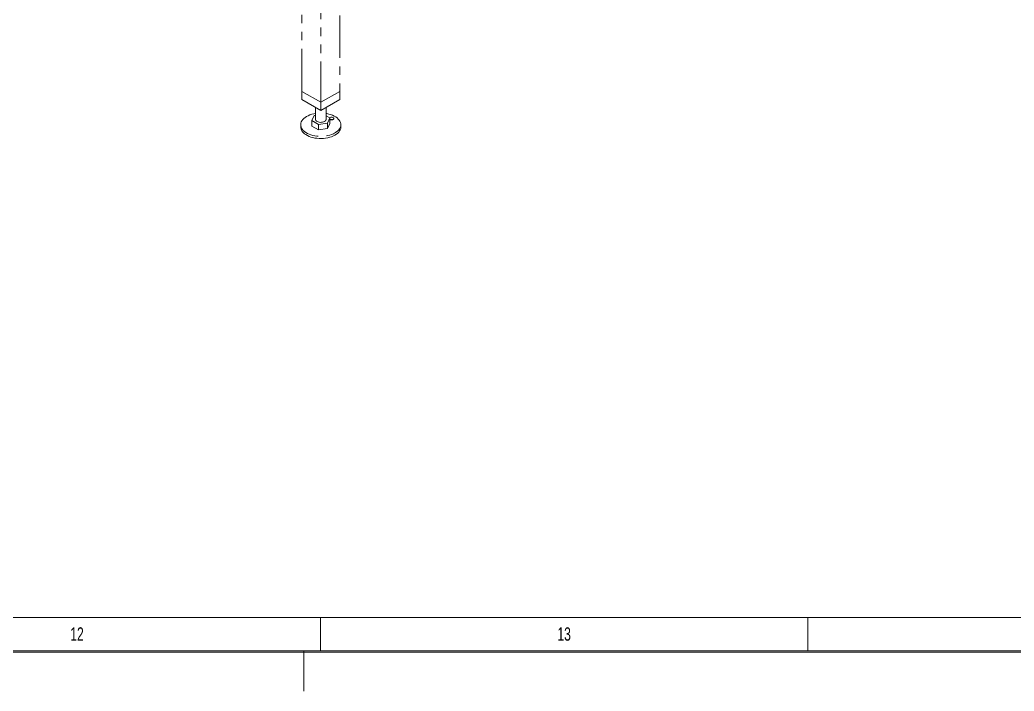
# Paper-space layout 'Blatt1' of a CAD drawing. Header units: millimetres. Extents: x 0 to 1189, y 0 to 841.
# Drawn here: x 847.1 to 995.6, y 0 to 100.2 of the extents above; entities that cross this region are included whole.
import ezdxf

# ---------------------------------------------------------------- set-up
doc = ezdxf.new("R2010")
doc.units = ezdxf.units.MM
doc.linetypes.add('PHANTOM', pattern=[12.7, 6.35, -1.27, 1.27, -1.27, 1.27, -1.27])
doc.layers.add('1', color=7, linetype='Continuous')
doc.styles.add('SLDTEXTSTYLE0', font='TXT', dxfattribs={"width": 0.675})

psp = doc.layouts.new('Blatt1')

# ---------------------------------------------------------------- linework, layer by layer
at = {"color": 7, "linetype": 'PHANTOM', "lineweight": 18}
for p, q in [((892.029, 157.466), (892.029, 87.896)), ((889.2, 89.529), (889.2, 156.649)), ((894.857, 126.274), (894.857, 89.529)), ((892.029, 87.896), (889.2, 89.529)), ((889.2, 88.304), (889.2, 89.529)), ((894.857, 89.529), (892.029, 87.896)), ((894.857, 88.304), (894.857, 89.529)), ((892.029, 86.671), (889.2, 88.304)), ((894.857, 88.304), (892.029, 86.671)), ((892.029, 86.671), (892.029, 87.896)), ((891.229, 87.133), (891.229, 85.365)), ((892.829, 85.365), (892.829, 87.133)), ((890.69, 85.158), (891.049, 85.93)), ((891.67, 84.592), (890.69, 85.158)), ((890.69, 85.158), (890.69, 84.341)), ((891.049, 85.93), (891.229, 85.958)), ((893.008, 84.799), (891.67, 84.592)), ((892.829, 85.883), (893.367, 85.572)), ((893.367, 85.572), (893.008, 84.799)), ((893.008, 84.799), (893.008, 83.983)), ((893.367, 84.755), (893.008, 83.983)), ((893.367, 84.755), (893.367, 85.572)), ((889.029, 84.548), (889.029, 84.222)), ((891.67, 83.775), (890.69, 84.341)), ((891.67, 84.592), (891.67, 83.775)), ((893.008, 83.983), (891.67, 83.775)), ((895.029, 84.222), (895.029, 84.548))]:
    psp.add_line(p, q, dxfattribs=at)
at = {"color": 7, "linetype": 'PHANTOM', "lineweight": 18, "flags": 128}
for points in [[(891.229, 86.217), (890.994, 86.174), (890.696, 86.1), (890.413, 86.007), (890.149, 85.898), (889.907, 85.773), (889.69, 85.633), (889.501, 85.481), (889.341, 85.318), (889.213, 85.145), (889.117, 84.966), (889.056, 84.782), (889.03, 84.595), (889.038, 84.408), (889.082, 84.222), (889.161, 84.04), (889.273, 83.864), (889.417, 83.696), (889.592, 83.538), (889.796, 83.392), (890.025, 83.259), (890.278, 83.142), (890.552, 83.041), (890.843, 82.957), (891.148, 82.893), (891.463, 82.847), (891.785, 82.822), (892.11, 82.817), (892.434, 82.832), (892.753, 82.867), (893.063, 82.922), (893.362, 82.997), (893.644, 83.089), (893.908, 83.198), (894.15, 83.324), (894.15, 83.324)], [(894.15, 83.324), (894.367, 83.463), (894.556, 83.615), (894.716, 83.779), (894.845, 83.951), (894.94, 84.13), (895.001, 84.314), (895.027, 84.501), (895.019, 84.689), (894.975, 84.874), (894.896, 85.056), (894.784, 85.232), (894.64, 85.4), (894.465, 85.558), (894.262, 85.705), (894.032, 85.837), (893.779, 85.955), (893.505, 86.056), (893.214, 86.139), (892.909, 86.204), (892.829, 86.217)], [(891.229, 85.365), (891.243, 85.278), (891.294, 85.182), (891.379, 85.095), (891.494, 85.021), (891.635, 84.963), (891.794, 84.923), (891.964, 84.904), (892.137, 84.907), (892.304, 84.931), (892.459, 84.976), (892.594, 85.038)], [(893.339, 85.588), (893.416, 85.631), (893.52, 85.66), (893.634, 85.668), (893.747, 85.655), (893.846, 85.621), (893.92, 85.57), (893.962, 85.508), (893.967, 85.442), (893.934, 85.378), (893.867, 85.324), (893.867, 85.324)], [(889.029, 84.222), (889.038, 84.081), (889.082, 83.895), (889.161, 83.713), (889.273, 83.537), (889.417, 83.369), (889.592, 83.211), (889.796, 83.065), (890.025, 82.932), (890.278, 82.815), (890.552, 82.714), (890.843, 82.631), (891.148, 82.566), (891.463, 82.521), (891.785, 82.495), (892.11, 82.49), (892.434, 82.505), (892.753, 82.541), (893.063, 82.596), (893.362, 82.67), (893.644, 82.762), (893.908, 82.872), (894.15, 82.997)], [(894.15, 82.997), (894.367, 83.136), (894.556, 83.289), (894.716, 83.452), (894.845, 83.624), (894.94, 83.804), (895.001, 83.988), (895.027, 84.175), (895.029, 84.222)]]:
    psp.add_lwpolyline(points, dxfattribs=at)
at = {"color": 7, "linetype": 'PHANTOM', "lineweight": 18}
for centre, radius, start, end in [((892.435, 85.4), 0.396, 293.81015, 354.86971), ((893.62, 85.792), 0.53, 241.48925, 297.82507), ((893.62, 84.794), 0.549, 67.95069, 112.04931)]:
    psp.add_arc(centre, radius, start, end, dxfattribs=at)
at = {"layer": '1', "color": 7, "lineweight": 18}
for p, q in [((11, 11), (999.002, 11)), ((892, 11), (892, 6)), ((964.75, 11), (964.75, 6)), ((6, 6), (1183, 6)), ((889.5, 0), (889.5, 6)), ((5.8, 5.8), (1183.2, 5.8))]:
    psp.add_line(p, q, dxfattribs=at)

# ---------------------------------------------------------------- texts
at = {"layer": '1', "char_height": 2, "attachment_point": 2, "style": 'SLDTEXTSTYLE0'}
for s, insert in [('12', (855.622, 9.523)), ('13', (928.376, 9.523))]:
    psp.add_mtext(s, dxfattribs=dict(at, insert=insert))

doc.saveas('drawing.dxf')
